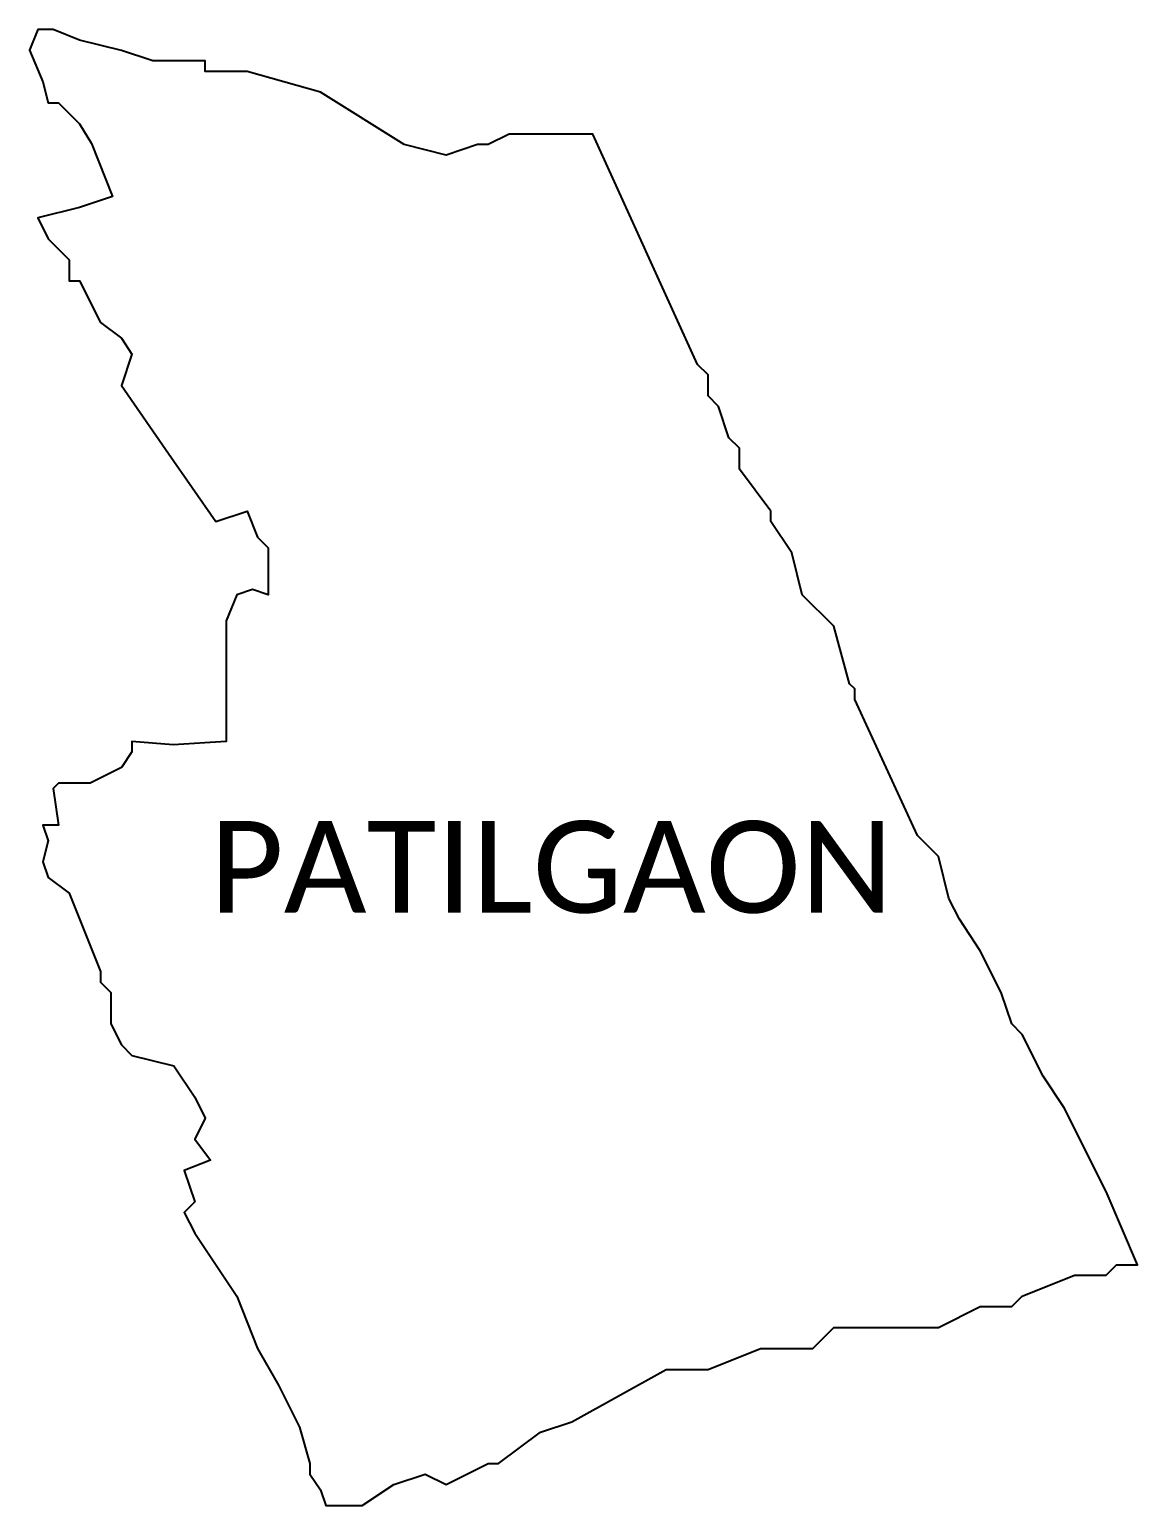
# Model space of a CAD drawing. Header units: metres. Extents: x 263090 to 265606, y 2151592 to 2153320.
# Drawn here: x 264437 to 265606, y 2151762 to 2153320 of the extents above; entities that cross this region are included whole.
import ezdxf

# ---------------------------------------------------------------- set-up
doc = ezdxf.new("R2010")
doc.units = ezdxf.units.M
doc.layers.add('VILLAGE BOUNDRY', color=10, linetype='Continuous')
doc.layers.add('VILLAGE NAME', color=250, linetype='Continuous')

msp = doc.modelspace()

# ---------------------------------------------------------------- linework, layer by layer
at = {"layer": 'VILLAGE BOUNDRY'}
msp.add_lwpolyline([(265219.2, 2152811.4), (265186.1, 2152855.6), (265186.1, 2152877.7), (265175, 2152888.7), (265163.9, 2152921.8), (265152.9, 2152932.9), (265152.9, 2152955), (265141.8, 2152966.1), (265031.4, 2153209.1), (264943, 2153209.1), (264920.9, 2153198.1), (264909.9, 2153198.1), (264876.7, 2153187), (264832.5, 2153198.1), (264744.1, 2153253.3), (264666.8, 2153275.4), (264644.7, 2153275.4), (264622.6, 2153275.4), (264622.6, 2153286.4), (264567.4, 2153286.4), (264534.2, 2153297.5), (264490.1, 2153308.5), (264462.4, 2153319.6), (264445.9, 2153319.6), (264437.3, 2153297.8), (264451.4, 2153264.3), (264456.9, 2153242.2), (264468, 2153242.2), (264490.1, 2153220.1), (264502.6, 2153199.3), (264524.8, 2153143.4), (264490.1, 2153131.7), (264445.9, 2153120.7), (264456.9, 2153098.6), (264479, 2153076.5), (264479, 2153054.4), (264490.1, 2153054.4), (264512.1, 2153010.2), (264534.2, 2152993.7), (264545.3, 2152977.1), (264534.2, 2152943.9), (264583.9, 2152872.2), (264633.7, 2152800.3), (264666.8, 2152811.4), (264677.9, 2152783.8), (264688.9, 2152772.7), (264688.9, 2152723), (264672.3, 2152728.5), (264655.8, 2152723), (264644.7, 2152695.4), (264644.7, 2152568.3), (264588.7, 2152564.5), (264545.3, 2152568.3), (264545.3, 2152557.3), (264534.2, 2152540.7), (264501.1, 2152524.1), (264468, 2152524.1), (264462.4, 2152518.6), (264468, 2152480), (264451.4, 2152480), (264456.9, 2152463.4), (264451.4, 2152441.3), (264456.9, 2152424.7), (264479, 2152408.2), (264512.1, 2152325.3), (264512.1, 2152314.2), (264523.2, 2152303.2), (264523.2, 2152270.1), (264534.2, 2152248), (264545.3, 2152236.9), (264589.5, 2152225.9), (264611.6, 2152192.7), (264622.6, 2152170.6), (264611.6, 2152148.5), (264628.1, 2152126.4), (264600.5, 2152115.4), (264611.6, 2152082.3), (264600.5, 2152071.2), (264611.6, 2152049.1), (264655.8, 2151982.8), (264677.9, 2151927.6), (264699.9, 2151888.9), (264722, 2151844.7), (264733.1, 2151806.1), (264733.1, 2151795), (264744.1, 2151778.4), (264749.7, 2151761.9), (264788.3, 2151761.9), (264821.5, 2151784), (264854.6, 2151795), (264876.7, 2151784), (264920.9, 2151806.1), (264931.9, 2151806.1), (264976.1, 2151839.2), (265009.3, 2151850.3), (265108.7, 2151905.5), (265152.9, 2151905.5), (265208.1, 2151927.6), (265263.4, 2151927.6), (265285.5, 2151949.7), (265395.9, 2151949.7), (265440.1, 2151971.8), (265473.3, 2151971.8), (265484.3, 2151982.8), (265539.5, 2152004.9), (265572.7, 2152004.9), (265583.8, 2152016), (265605.8, 2152016), (265572.7, 2152093.3), (265528.5, 2152181.7), (265506.4, 2152214.8), (265484.3, 2152259), (265473.3, 2152270.1), (265462.2, 2152303.2), (265440.1, 2152347.4), (265418, 2152380.5), (265407, 2152402.6), (265395.9, 2152446.8), (265373.8, 2152468.9), (265307.6, 2152612.5), (265307.6, 2152623.6), (265302, 2152629.1), (265285.5, 2152689.9), (265252.3, 2152723), (265241.3, 2152767.2), (265219.2, 2152800.3)], close=True, dxfattribs=at)

# ---------------------------------------------------------------- texts
at = {"layer": 'VILLAGE NAME', "insert": (264627.4, 2152484.3), "char_height": 96.89, "attachment_point": 1}
msp.add_mtext_dynamic_manual_height_columns('{\\fCalibri|b0|i0|c0|p34;PATILGAON}', width=1091.395, gutter_width=484.4, heights=[0], dxfattribs=at)

doc.saveas('drawing.dxf')
